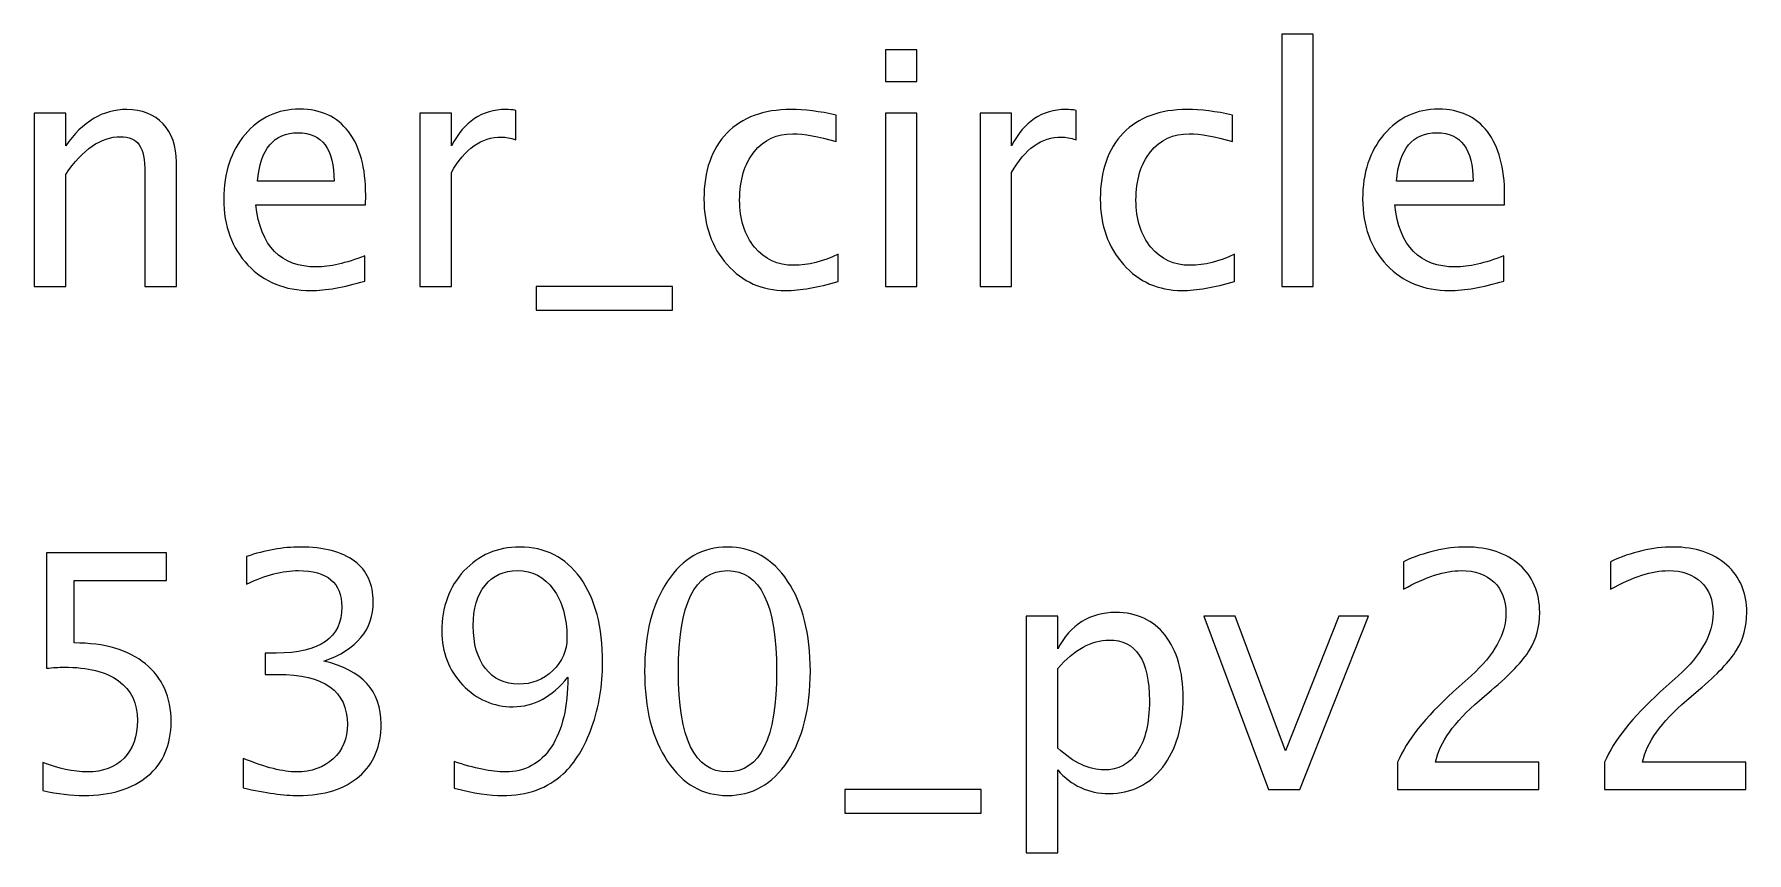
# Model space of a CAD drawing. Header units: centimetres. Extents: x -12.4 to 13.9, y -15.4 to 15.6.
# Drawn here: x 5.67 to 12.31, y 12.47 to 15.65 of the extents above; entities that cross this region are included whole.
import ezdxf

# ---------------------------------------------------------------- set-up
doc = ezdxf.new("R2010")
doc.units = ezdxf.units.CM
doc.header["$MEASUREMENT"] = 0
doc.layers.add('Layer 1', color=7, linetype='Continuous')

msp = doc.modelspace()

# ---------------------------------------------------------------- linework, layer by layer
at = {"layer": 'Layer 1'}
for points, knots in [([(10.50513, 14.67044), (10.50513, 14.67044), (10.50513, 15.64961), (10.50513, 15.64961), (10.50513, 15.64961), (10.50513, 15.64961), (10.62705, 15.64961), (10.62705, 15.64961), (10.62705, 15.64961), (10.62705, 15.64961), (10.62705, 14.67044), (10.62705, 14.67044), (10.62705, 14.67044), (10.62705, 14.67044), (10.50513, 14.67044), (10.50513, 14.67044)], [0, 0, 0, 0, 0.2, 0.2, 0.2, 0.2, 0.4, 0.4, 0.4, 0.4, 0.6, 0.6, 0.6, 0.6, 1, 1, 1, 1]), ([(8.96801, 15.46673), (8.96801, 15.46673), (8.96801, 15.58865), (8.96801, 15.58865), (8.96801, 15.58865), (8.96801, 15.58865), (9.08993, 15.58865), (9.08993, 15.58865), (9.08993, 15.58865), (9.08993, 15.58865), (9.08993, 15.46673), (9.08993, 15.46673), (9.08993, 15.46673), (9.08993, 15.46673), (8.96801, 15.46673), (8.96801, 15.46673)], [0, 0, 0, 0, 0.2, 0.2, 0.2, 0.2, 0.4, 0.4, 0.4, 0.4, 0.6, 0.6, 0.6, 0.6, 1, 1, 1, 1]), ([(5.66707, 14.67044), (5.66707, 14.67044), (5.66707, 15.34354), (5.66707, 15.34354), (5.66707, 15.34354), (5.66707, 15.34354), (5.78899, 15.34354), (5.78899, 15.34354), (5.78899, 15.34354), (5.78899, 15.34354), (5.78899, 15.21633), (5.78899, 15.21633), (5.78899, 15.21633), (5.85355, 15.31052), (5.93271, 15.35751), (6.02627, 15.35751), (6.02627, 15.35751), (6.08511, 15.35751), (6.13189, 15.3391), (6.16639, 15.30205), (6.16639, 15.30205), (6.20089, 15.26522), (6.21825, 15.21548), (6.21825, 15.15325), (6.21825, 15.15325), (6.21825, 15.15325), (6.21825, 14.67044), (6.21825, 14.67044), (6.21825, 14.67044), (6.21825, 14.67044), (6.09633, 14.67044), (6.09633, 14.67044), (6.09633, 14.67044), (6.09633, 14.67044), (6.09633, 15.11346), (6.09633, 15.11346), (6.09633, 15.11346), (6.09633, 15.16341), (6.08892, 15.19897), (6.07432, 15.22014), (6.07432, 15.22014), (6.0595, 15.24152), (6.03516, 15.2521), (6.00108, 15.2521), (6.00108, 15.2521), (5.92615, 15.2521), (5.85545, 15.20321), (5.78899, 15.10542), (5.78899, 15.10542), (5.78899, 15.10542), (5.78899, 14.67044), (5.78899, 14.67044), (5.78899, 14.67044), (5.78899, 14.67044), (5.66707, 14.67044), (5.66707, 14.67044)], [0, 0, 0, 0, 0.0666667, 0.0666667, 0.0666667, 0.0666667, 0.1333333, 0.1333333, 0.1333333, 0.1333333, 0.2, 0.2, 0.2, 0.2, 0.2666667, 0.2666667, 0.2666667, 0.2666667, 0.3333333, 0.3333333, 0.3333333, 0.3333333, 0.4, 0.4, 0.4, 0.4, 0.4666667, 0.4666667, 0.4666667, 0.4666667, 0.5333333, 0.5333333, 0.5333333, 0.5333333, 0.6, 0.6, 0.6, 0.6, 0.6666667, 0.6666667, 0.6666667, 0.6666667, 0.7333333, 0.7333333, 0.7333333, 0.7333333, 0.8, 0.8, 0.8, 0.8, 0.8666667, 0.8666667, 0.8666667, 0.8666667, 1, 1, 1, 1]), ([(6.94935, 14.69203), (6.86744, 14.66748), (6.79737, 14.6552), (6.73895, 14.6552), (6.73895, 14.6552), (6.63926, 14.6552), (6.55819, 14.68822), (6.49575, 14.75405), (6.49575, 14.75405), (6.43331, 14.81988), (6.40198, 14.90518), (6.40198, 15.01017), (6.40198, 15.01017), (6.40198, 15.11198), (6.4295, 15.19559), (6.48474, 15.26099), (6.48474, 15.26099), (6.53999, 15.32618), (6.61068, 15.35878), (6.69683, 15.35878), (6.69683, 15.35878), (6.77832, 15.35878), (6.8414, 15.32978), (6.88585, 15.27179), (6.88585, 15.27179), (6.9303, 15.21379), (6.95253, 15.13166), (6.95253, 15.02519), (6.95253, 15.02519), (6.95253, 15.02519), (6.95189, 14.98794), (6.95189, 14.98794), (6.95189, 14.98794), (6.95189, 14.98794), (6.52644, 14.98794), (6.52644, 14.98794), (6.52644, 14.98794), (6.54422, 14.82707), (6.62275, 14.74664), (6.76181, 14.74664), (6.76181, 14.74664), (6.81283, 14.74664), (6.87527, 14.76103), (6.94935, 14.78982), (6.94935, 14.78982), (6.94935, 14.78982), (6.94935, 14.69203), (6.94935, 14.69203)], [0, 0, 0, 0, 0.0769231, 0.0769231, 0.0769231, 0.0769231, 0.1538462, 0.1538462, 0.1538462, 0.1538462, 0.2307692, 0.2307692, 0.2307692, 0.2307692, 0.3076923, 0.3076923, 0.3076923, 0.3076923, 0.3846154, 0.3846154, 0.3846154, 0.3846154, 0.4615385, 0.4615385, 0.4615385, 0.4615385, 0.5384615, 0.5384615, 0.5384615, 0.5384615, 0.6153846, 0.6153846, 0.6153846, 0.6153846, 0.6923077, 0.6923077, 0.6923077, 0.6923077, 0.7692308, 0.7692308, 0.7692308, 0.7692308, 0.8461538, 0.8461538, 0.8461538, 0.8461538, 1, 1, 1, 1]), ([(7.16292, 14.67044), (7.16292, 14.67044), (7.16292, 15.34354), (7.16292, 15.34354), (7.16292, 15.34354), (7.16292, 15.34354), (7.28484, 15.34354), (7.28484, 15.34354), (7.28484, 15.34354), (7.28484, 15.34354), (7.28484, 15.21633), (7.28484, 15.21633), (7.28484, 15.21633), (7.33331, 15.31052), (7.40359, 15.35751), (7.49587, 15.35751), (7.49587, 15.35751), (7.50836, 15.35751), (7.52148, 15.35645), (7.53503, 15.35434), (7.53503, 15.35434), (7.53503, 15.35434), (7.53503, 15.24025), (7.53503, 15.24025), (7.53503, 15.24025), (7.51386, 15.24723), (7.49524, 15.25083), (7.47915, 15.25083), (7.47915, 15.25083), (7.40168, 15.25083), (7.33691, 15.20511), (7.28484, 15.11346), (7.28484, 15.11346), (7.28484, 15.11346), (7.28484, 14.67044), (7.28484, 14.67044), (7.28484, 14.67044), (7.28484, 14.67044), (7.16292, 14.67044), (7.16292, 14.67044)], [0, 0, 0, 0, 0.0909091, 0.0909091, 0.0909091, 0.0909091, 0.1818182, 0.1818182, 0.1818182, 0.1818182, 0.2727273, 0.2727273, 0.2727273, 0.2727273, 0.3636364, 0.3636364, 0.3636364, 0.3636364, 0.4545455, 0.4545455, 0.4545455, 0.4545455, 0.5454545, 0.5454545, 0.5454545, 0.5454545, 0.6363636, 0.6363636, 0.6363636, 0.6363636, 0.7272727, 0.7272727, 0.7272727, 0.7272727, 0.8181818, 0.8181818, 0.8181818, 0.8181818, 1, 1, 1, 1]), ([(8.78492, 14.69076), (8.70597, 14.66705), (8.63781, 14.6552), (8.58045, 14.6552), (8.58045, 14.6552), (8.48943, 14.6552), (8.41408, 14.68886), (8.35418, 14.75595), (8.35418, 14.75595), (8.29428, 14.82326), (8.26422, 14.90814), (8.26422, 15.01038), (8.26422, 15.01038), (8.26422, 15.1196), (8.29385, 15.2049), (8.35312, 15.26586), (8.35312, 15.26586), (8.41239, 15.32703), (8.49515, 15.35751), (8.60141, 15.35751), (8.60141, 15.35751), (8.65369, 15.35751), (8.71253, 15.35031), (8.7773, 15.33592), (8.7773, 15.33592), (8.7773, 15.33592), (8.7773, 15.23305), (8.7773, 15.23305), (8.7773, 15.23305), (8.70851, 15.25337), (8.65242, 15.26353), (8.60924, 15.26353), (8.60924, 15.26353), (8.54658, 15.26353), (8.49642, 15.24004), (8.45895, 15.19326), (8.45895, 15.19326), (8.42149, 15.14648), (8.40265, 15.08404), (8.40265, 15.00614), (8.40265, 15.00614), (8.40265, 14.93058), (8.42212, 14.86962), (8.46086, 14.82284), (8.46086, 14.82284), (8.49959, 14.77627), (8.55018, 14.75299), (8.61305, 14.75299), (8.61305, 14.75299), (8.66872, 14.75299), (8.72587, 14.76738), (8.78492, 14.79617), (8.78492, 14.79617), (8.78492, 14.79617), (8.78492, 14.69076), (8.78492, 14.69076)], [0, 0, 0, 0, 0.0666667, 0.0666667, 0.0666667, 0.0666667, 0.1333333, 0.1333333, 0.1333333, 0.1333333, 0.2, 0.2, 0.2, 0.2, 0.2666667, 0.2666667, 0.2666667, 0.2666667, 0.3333333, 0.3333333, 0.3333333, 0.3333333, 0.4, 0.4, 0.4, 0.4, 0.4666667, 0.4666667, 0.4666667, 0.4666667, 0.5333333, 0.5333333, 0.5333333, 0.5333333, 0.6, 0.6, 0.6, 0.6, 0.6666667, 0.6666667, 0.6666667, 0.6666667, 0.7333333, 0.7333333, 0.7333333, 0.7333333, 0.8, 0.8, 0.8, 0.8, 0.8666667, 0.8666667, 0.8666667, 0.8666667, 1, 1, 1, 1]), ([(8.96801, 14.67044), (8.96801, 14.67044), (8.96801, 15.34354), (8.96801, 15.34354), (8.96801, 15.34354), (8.96801, 15.34354), (9.08993, 15.34354), (9.08993, 15.34354), (9.08993, 15.34354), (9.08993, 15.34354), (9.08993, 14.67044), (9.08993, 14.67044), (9.08993, 14.67044), (9.08993, 14.67044), (8.96801, 14.67044), (8.96801, 14.67044)], [0, 0, 0, 0, 0.2, 0.2, 0.2, 0.2, 0.4, 0.4, 0.4, 0.4, 0.6, 0.6, 0.6, 0.6, 1, 1, 1, 1]), ([(9.33504, 14.67044), (9.33504, 14.67044), (9.33504, 15.34354), (9.33504, 15.34354), (9.33504, 15.34354), (9.33504, 15.34354), (9.45696, 15.34354), (9.45696, 15.34354), (9.45696, 15.34354), (9.45696, 15.34354), (9.45696, 15.21633), (9.45696, 15.21633), (9.45696, 15.21633), (9.50543, 15.31052), (9.57571, 15.35751), (9.66799, 15.35751), (9.66799, 15.35751), (9.68048, 15.35751), (9.6936, 15.35645), (9.70715, 15.35434), (9.70715, 15.35434), (9.70715, 15.35434), (9.70715, 15.24025), (9.70715, 15.24025), (9.70715, 15.24025), (9.68598, 15.24723), (9.66736, 15.25083), (9.65127, 15.25083), (9.65127, 15.25083), (9.5738, 15.25083), (9.50903, 15.20511), (9.45696, 15.11346), (9.45696, 15.11346), (9.45696, 15.11346), (9.45696, 14.67044), (9.45696, 14.67044), (9.45696, 14.67044), (9.45696, 14.67044), (9.33504, 14.67044), (9.33504, 14.67044)], [0, 0, 0, 0, 0.0909091, 0.0909091, 0.0909091, 0.0909091, 0.1818182, 0.1818182, 0.1818182, 0.1818182, 0.2727273, 0.2727273, 0.2727273, 0.2727273, 0.3636364, 0.3636364, 0.3636364, 0.3636364, 0.4545455, 0.4545455, 0.4545455, 0.4545455, 0.5454545, 0.5454545, 0.5454545, 0.5454545, 0.6363636, 0.6363636, 0.6363636, 0.6363636, 0.7272727, 0.7272727, 0.7272727, 0.7272727, 0.8181818, 0.8181818, 0.8181818, 0.8181818, 1, 1, 1, 1]), ([(10.32204, 14.69076), (10.24309, 14.66705), (10.17493, 14.6552), (10.11757, 14.6552), (10.11757, 14.6552), (10.02655, 14.6552), (9.9512, 14.68886), (9.8913, 14.75595), (9.8913, 14.75595), (9.8314, 14.82326), (9.80134, 14.90814), (9.80134, 15.01038), (9.80134, 15.01038), (9.80134, 15.1196), (9.83097, 15.2049), (9.89024, 15.26586), (9.89024, 15.26586), (9.94951, 15.32703), (10.03227, 15.35751), (10.13853, 15.35751), (10.13853, 15.35751), (10.19081, 15.35751), (10.24965, 15.35031), (10.31442, 15.33592), (10.31442, 15.33592), (10.31442, 15.33592), (10.31442, 15.23305), (10.31442, 15.23305), (10.31442, 15.23305), (10.24563, 15.25337), (10.18954, 15.26353), (10.14636, 15.26353), (10.14636, 15.26353), (10.0837, 15.26353), (10.03354, 15.24004), (9.99607, 15.19326), (9.99607, 15.19326), (9.95861, 15.14648), (9.93977, 15.08404), (9.93977, 15.00614), (9.93977, 15.00614), (9.93977, 14.93058), (9.95924, 14.86962), (9.99798, 14.82284), (9.99798, 14.82284), (10.03671, 14.77627), (10.0873, 14.75299), (10.15017, 14.75299), (10.15017, 14.75299), (10.20584, 14.75299), (10.26299, 14.76738), (10.32204, 14.79617), (10.32204, 14.79617), (10.32204, 14.79617), (10.32204, 14.69076), (10.32204, 14.69076)], [0, 0, 0, 0, 0.0666667, 0.0666667, 0.0666667, 0.0666667, 0.1333333, 0.1333333, 0.1333333, 0.1333333, 0.2, 0.2, 0.2, 0.2, 0.2666667, 0.2666667, 0.2666667, 0.2666667, 0.3333333, 0.3333333, 0.3333333, 0.3333333, 0.4, 0.4, 0.4, 0.4, 0.4666667, 0.4666667, 0.4666667, 0.4666667, 0.5333333, 0.5333333, 0.5333333, 0.5333333, 0.6, 0.6, 0.6, 0.6, 0.6666667, 0.6666667, 0.6666667, 0.6666667, 0.7333333, 0.7333333, 0.7333333, 0.7333333, 0.8, 0.8, 0.8, 0.8, 0.8666667, 0.8666667, 0.8666667, 0.8666667, 1, 1, 1, 1]), ([(11.36619, 14.69203), (11.28428, 14.66748), (11.21421, 14.6552), (11.15579, 14.6552), (11.15579, 14.6552), (11.0561, 14.6552), (10.97503, 14.68822), (10.91259, 14.75405), (10.91259, 14.75405), (10.85015, 14.81988), (10.81882, 14.90518), (10.81882, 15.01017), (10.81882, 15.01017), (10.81882, 15.11198), (10.84634, 15.19559), (10.90158, 15.26099), (10.90158, 15.26099), (10.95683, 15.32618), (11.02752, 15.35878), (11.11367, 15.35878), (11.11367, 15.35878), (11.19516, 15.35878), (11.25824, 15.32978), (11.30269, 15.27179), (11.30269, 15.27179), (11.34714, 15.21379), (11.36937, 15.13166), (11.36937, 15.02519), (11.36937, 15.02519), (11.36937, 15.02519), (11.36873, 14.98794), (11.36873, 14.98794), (11.36873, 14.98794), (11.36873, 14.98794), (10.94328, 14.98794), (10.94328, 14.98794), (10.94328, 14.98794), (10.96106, 14.82707), (11.03959, 14.74664), (11.17865, 14.74664), (11.17865, 14.74664), (11.22967, 14.74664), (11.29211, 14.76103), (11.36619, 14.78982), (11.36619, 14.78982), (11.36619, 14.78982), (11.36619, 14.69203), (11.36619, 14.69203)], [0, 0, 0, 0, 0.0769231, 0.0769231, 0.0769231, 0.0769231, 0.1538462, 0.1538462, 0.1538462, 0.1538462, 0.2307692, 0.2307692, 0.2307692, 0.2307692, 0.3076923, 0.3076923, 0.3076923, 0.3076923, 0.3846154, 0.3846154, 0.3846154, 0.3846154, 0.4615385, 0.4615385, 0.4615385, 0.4615385, 0.5384615, 0.5384615, 0.5384615, 0.5384615, 0.6153846, 0.6153846, 0.6153846, 0.6153846, 0.6923077, 0.6923077, 0.6923077, 0.6923077, 0.7692308, 0.7692308, 0.7692308, 0.7692308, 0.8461538, 0.8461538, 0.8461538, 0.8461538, 1, 1, 1, 1]), ([(6.53279, 15.07938), (6.53279, 15.07938), (6.82997, 15.07938), (6.82997, 15.07938), (6.82997, 15.07938), (6.82997, 15.20469), (6.78319, 15.26734), (6.68985, 15.26734), (6.68985, 15.26734), (6.59587, 15.26734), (6.54359, 15.20469), (6.53279, 15.07938)], [0, 0, 0, 0, 0.25, 0.25, 0.25, 0.25, 0.5, 0.5, 0.5, 0.5, 1, 1, 1, 1]), ([(10.94963, 15.07938), (10.94963, 15.07938), (11.24681, 15.07938), (11.24681, 15.07938), (11.24681, 15.07938), (11.24681, 15.20469), (11.20003, 15.26734), (11.10669, 15.26734), (11.10669, 15.26734), (11.01271, 15.26734), (10.96043, 15.20469), (10.94963, 15.07938)], [0, 0, 0, 0, 0.25, 0.25, 0.25, 0.25, 0.5, 0.5, 0.5, 0.5, 1, 1, 1, 1]), ([(7.61398, 14.579), (7.61398, 14.579), (7.61398, 14.67044), (7.61398, 14.67044), (7.61398, 14.67044), (7.61398, 14.67044), (8.1423, 14.67044), (8.1423, 14.67044), (8.1423, 14.67044), (8.1423, 14.67044), (8.1423, 14.579), (8.1423, 14.579), (8.1423, 14.579), (8.1423, 14.579), (7.61398, 14.579), (7.61398, 14.579)], [0, 0, 0, 0, 0.2, 0.2, 0.2, 0.2, 0.4, 0.4, 0.4, 0.4, 0.6, 0.6, 0.6, 0.6, 1, 1, 1, 1]), ([(5.69998, 12.71506), (5.69998, 12.71506), (5.69998, 12.82428), (5.69998, 12.82428), (5.69998, 12.82428), (5.76073, 12.79973), (5.8183, 12.78745), (5.87334, 12.78745), (5.87334, 12.78745), (5.93345, 12.78745), (5.98086, 12.80523), (6.01536, 12.84079), (6.01536, 12.84079), (6.04987, 12.87635), (6.06701, 12.92525), (6.06701, 12.98748), (6.06701, 12.98748), (6.06701, 13.05436), (6.04267, 13.10559), (5.99399, 13.14093), (5.99399, 13.14093), (5.9453, 13.17628), (5.87482, 13.19385), (5.78274, 13.19385), (5.78274, 13.19385), (5.76136, 13.19385), (5.73872, 13.19237), (5.71522, 13.18941), (5.71522, 13.18941), (5.71522, 13.18941), (5.71522, 13.63708), (5.71522, 13.63708), (5.71522, 13.63708), (5.71522, 13.63708), (6.18004, 13.63708), (6.18004, 13.63708), (6.18004, 13.63708), (6.18004, 13.63708), (6.18004, 13.5304), (6.18004, 13.5304), (6.18004, 13.5304), (6.18004, 13.5304), (5.8219, 13.5304), (5.8219, 13.5304), (5.8219, 13.5304), (5.8219, 13.5304), (5.8219, 13.28783), (5.8219, 13.28783), (5.8219, 13.28783), (5.94001, 13.28783), (6.03209, 13.26074), (6.09834, 13.20655), (6.09834, 13.20655), (6.16459, 13.15258), (6.19782, 13.07765), (6.19782, 12.98176), (6.19782, 12.98176), (6.19782, 12.89244), (6.16776, 12.82259), (6.10765, 12.772), (6.10765, 12.772), (6.04754, 12.72141), (5.96456, 12.69601), (5.85873, 12.69601), (5.85873, 12.69601), (5.81153, 12.69601), (5.75861, 12.70236), (5.69998, 12.71506)], [0, 0, 0, 0, 0.0555556, 0.0555556, 0.0555556, 0.0555556, 0.1111111, 0.1111111, 0.1111111, 0.1111111, 0.1666667, 0.1666667, 0.1666667, 0.1666667, 0.2222222, 0.2222222, 0.2222222, 0.2222222, 0.2777778, 0.2777778, 0.2777778, 0.2777778, 0.3333333, 0.3333333, 0.3333333, 0.3333333, 0.3888889, 0.3888889, 0.3888889, 0.3888889, 0.4444444, 0.4444444, 0.4444444, 0.4444444, 0.5, 0.5, 0.5, 0.5, 0.5555556, 0.5555556, 0.5555556, 0.5555556, 0.6111111, 0.6111111, 0.6111111, 0.6111111, 0.6666667, 0.6666667, 0.6666667, 0.6666667, 0.7222222, 0.7222222, 0.7222222, 0.7222222, 0.7777778, 0.7777778, 0.7777778, 0.7777778, 0.8333333, 0.8333333, 0.8333333, 0.8333333, 0.8888889, 0.8888889, 0.8888889, 0.8888889, 1, 1, 1, 1]), ([(6.47764, 12.72522), (6.47764, 12.72522), (6.47764, 12.83952), (6.47764, 12.83952), (6.47764, 12.83952), (6.56485, 12.80481), (6.63322, 12.78745), (6.68338, 12.78745), (6.68338, 12.78745), (6.74244, 12.78745), (6.79006, 12.80438), (6.82668, 12.83846), (6.82668, 12.83846), (6.8633, 12.87254), (6.8815, 12.91699), (6.8815, 12.9716), (6.8815, 12.9716), (6.8815, 13.10114), (6.79133, 13.16591), (6.61099, 13.16591), (6.61099, 13.16591), (6.61099, 13.16591), (6.56273, 13.16591), (6.56273, 13.16591), (6.56273, 13.16591), (6.56273, 13.16591), (6.56273, 13.24783), (6.56273, 13.24783), (6.56273, 13.24783), (6.56273, 13.24783), (6.60549, 13.24846), (6.60549, 13.24846), (6.60549, 13.24846), (6.77503, 13.24846), (6.85991, 13.30815), (6.85991, 13.42774), (6.85991, 13.42774), (6.85991, 13.52151), (6.80361, 13.5685), (6.69121, 13.5685), (6.69121, 13.5685), (6.63089, 13.5685), (6.564, 13.55114), (6.49034, 13.51643), (6.49034, 13.51643), (6.49034, 13.51643), (6.49034, 13.62311), (6.49034, 13.62311), (6.49034, 13.62311), (6.56252, 13.64766), (6.63216, 13.65994), (6.69904, 13.65994), (6.69904, 13.65994), (6.79006, 13.65994), (6.86012, 13.64174), (6.90881, 13.60533), (6.90881, 13.60533), (6.95749, 13.56914), (6.98183, 13.51643), (6.98183, 13.44743), (6.98183, 13.44743), (6.98183, 13.33969), (6.91812, 13.26285), (6.79048, 13.21713), (6.79048, 13.21713), (6.93844, 13.18263), (7.01231, 13.10156), (7.01231, 12.97351), (7.01231, 12.97351), (7.01231, 12.88715), (6.98374, 12.8192), (6.9268, 12.76988), (6.9268, 12.76988), (6.86986, 12.72056), (6.79154, 12.69601), (6.69206, 12.69601), (6.69206, 12.69601), (6.63533, 12.69601), (6.564, 12.70575), (6.47764, 12.72522)], [0, 0, 0, 0, 0.047619, 0.047619, 0.047619, 0.047619, 0.0952381, 0.0952381, 0.0952381, 0.0952381, 0.1428571, 0.1428571, 0.1428571, 0.1428571, 0.1904762, 0.1904762, 0.1904762, 0.1904762, 0.2380952, 0.2380952, 0.2380952, 0.2380952, 0.2857143, 0.2857143, 0.2857143, 0.2857143, 0.3333333, 0.3333333, 0.3333333, 0.3333333, 0.3809524, 0.3809524, 0.3809524, 0.3809524, 0.4285714, 0.4285714, 0.4285714, 0.4285714, 0.4761905, 0.4761905, 0.4761905, 0.4761905, 0.5238095, 0.5238095, 0.5238095, 0.5238095, 0.5714286, 0.5714286, 0.5714286, 0.5714286, 0.6190476, 0.6190476, 0.6190476, 0.6190476, 0.6666667, 0.6666667, 0.6666667, 0.6666667, 0.7142857, 0.7142857, 0.7142857, 0.7142857, 0.7619048, 0.7619048, 0.7619048, 0.7619048, 0.8095238, 0.8095238, 0.8095238, 0.8095238, 0.8571429, 0.8571429, 0.8571429, 0.8571429, 0.9047619, 0.9047619, 0.9047619, 0.9047619, 1, 1, 1, 1]), ([(7.29594, 12.72395), (7.29594, 12.72395), (7.29594, 12.82809), (7.29594, 12.82809), (7.29594, 12.82809), (7.37362, 12.801), (7.43966, 12.78745), (7.49427, 12.78745), (7.49427, 12.78745), (7.57026, 12.78745), (7.62974, 12.81984), (7.6725, 12.88461), (7.6725, 12.88461), (7.71525, 12.94938), (7.73663, 13.03955), (7.73663, 13.1549), (7.73663, 13.1549), (7.67461, 13.07849), (7.60413, 13.04018), (7.52496, 13.04018), (7.52496, 13.04018), (7.44771, 13.04018), (7.38209, 13.06854), (7.32833, 13.12548), (7.32833, 13.12548), (7.27456, 13.18242), (7.24768, 13.25164), (7.24768, 13.33355), (7.24768, 13.33355), (7.24768, 13.42753), (7.27626, 13.50542), (7.33362, 13.56723), (7.33362, 13.56723), (7.39077, 13.62904), (7.46273, 13.65994), (7.54952, 13.65994), (7.54952, 13.65994), (7.64921, 13.65994), (7.72774, 13.61994), (7.7851, 13.53993), (7.7851, 13.53993), (7.84246, 13.45992), (7.87125, 13.35048), (7.87125, 13.21142), (7.87125, 13.21142), (7.87125, 13.12294), (7.85749, 13.03976), (7.82976, 12.96186), (7.82976, 12.96186), (7.80204, 12.88376), (7.76499, 12.82322), (7.71822, 12.77983), (7.71822, 12.77983), (7.65853, 12.72395), (7.57979, 12.69601), (7.48242, 12.69601), (7.48242, 12.69601), (7.43437, 12.69601), (7.37235, 12.70532), (7.29594, 12.72395)], [0, 0, 0, 0, 0.0625, 0.0625, 0.0625, 0.0625, 0.125, 0.125, 0.125, 0.125, 0.1875, 0.1875, 0.1875, 0.1875, 0.25, 0.25, 0.25, 0.25, 0.3125, 0.3125, 0.3125, 0.3125, 0.375, 0.375, 0.375, 0.375, 0.4375, 0.4375, 0.4375, 0.4375, 0.5, 0.5, 0.5, 0.5, 0.5625, 0.5625, 0.5625, 0.5625, 0.625, 0.625, 0.625, 0.625, 0.6875, 0.6875, 0.6875, 0.6875, 0.75, 0.75, 0.75, 0.75, 0.8125, 0.8125, 0.8125, 0.8125, 0.875, 0.875, 0.875, 0.875, 1, 1, 1, 1]), ([(8.35554, 12.69601), (8.25923, 12.69601), (8.18155, 12.74025), (8.12271, 12.82851), (8.12271, 12.82851), (8.06365, 12.91678), (8.03423, 13.0332), (8.03423, 13.17798), (8.03423, 13.17798), (8.03423, 13.32276), (8.06365, 13.43917), (8.12271, 13.52744), (8.12271, 13.52744), (8.18155, 13.6157), (8.25923, 13.65994), (8.35554, 13.65994), (8.35554, 13.65994), (8.45227, 13.65994), (8.52995, 13.61591), (8.5888, 13.52786), (8.5888, 13.52786), (8.64743, 13.43981), (8.67685, 13.32318), (8.67685, 13.17798), (8.67685, 13.17798), (8.67685, 13.0332), (8.64743, 12.91678), (8.5888, 12.82851), (8.5888, 12.82851), (8.52995, 12.74025), (8.45227, 12.69601), (8.35554, 12.69601)], [0, 0, 0, 0, 0.1111111, 0.1111111, 0.1111111, 0.1111111, 0.2222222, 0.2222222, 0.2222222, 0.2222222, 0.3333333, 0.3333333, 0.3333333, 0.3333333, 0.4444444, 0.4444444, 0.4444444, 0.4444444, 0.5555556, 0.5555556, 0.5555556, 0.5555556, 0.6666667, 0.6666667, 0.6666667, 0.6666667, 0.7777778, 0.7777778, 0.7777778, 0.7777778, 1, 1, 1, 1]), ([(10.95417, 12.71887), (10.95417, 12.71887), (10.95417, 12.82555), (10.95417, 12.82555), (10.95417, 12.82555), (10.98973, 12.90874), (11.06149, 12.99954), (11.16965, 13.09754), (11.16965, 13.09754), (11.16965, 13.09754), (11.2395, 13.1602), (11.2395, 13.1602), (11.2395, 13.1602), (11.32946, 13.2419), (11.37454, 13.32276), (11.37454, 13.40319), (11.37454, 13.40319), (11.37454, 13.45462), (11.35909, 13.49484), (11.3284, 13.52426), (11.3284, 13.52426), (11.29771, 13.55368), (11.25516, 13.5685), (11.20119, 13.5685), (11.20119, 13.5685), (11.13811, 13.5685), (11.06339, 13.54437), (10.97703, 13.49611), (10.97703, 13.49611), (10.97703, 13.49611), (10.97703, 13.60279), (10.97703, 13.60279), (10.97703, 13.60279), (11.05852, 13.64089), (11.13959, 13.65994), (11.22045, 13.65994), (11.22045, 13.65994), (11.30638, 13.65994), (11.37539, 13.63687), (11.42746, 13.59051), (11.42746, 13.59051), (11.47932, 13.54416), (11.50535, 13.48278), (11.50535, 13.40615), (11.50535, 13.40615), (11.50535, 13.35112), (11.49223, 13.30222), (11.46598, 13.25968), (11.46598, 13.25968), (11.43952, 13.21692), (11.39063, 13.16528), (11.31887, 13.10432), (11.31887, 13.10432), (11.31887, 13.10432), (11.27167, 13.0641), (11.27167, 13.0641), (11.27167, 13.0641), (11.17346, 12.98091), (11.11673, 12.90133), (11.10149, 12.82555), (11.10149, 12.82555), (11.10149, 12.82555), (11.50154, 12.82555), (11.50154, 12.82555), (11.50154, 12.82555), (11.50154, 12.82555), (11.50154, 12.71887), (11.50154, 12.71887), (11.50154, 12.71887), (11.50154, 12.71887), (10.95417, 12.71887), (10.95417, 12.71887)], [0, 0, 0, 0, 0.0526316, 0.0526316, 0.0526316, 0.0526316, 0.1052632, 0.1052632, 0.1052632, 0.1052632, 0.1578947, 0.1578947, 0.1578947, 0.1578947, 0.2105263, 0.2105263, 0.2105263, 0.2105263, 0.2631579, 0.2631579, 0.2631579, 0.2631579, 0.3157895, 0.3157895, 0.3157895, 0.3157895, 0.3684211, 0.3684211, 0.3684211, 0.3684211, 0.4210526, 0.4210526, 0.4210526, 0.4210526, 0.4736842, 0.4736842, 0.4736842, 0.4736842, 0.5263158, 0.5263158, 0.5263158, 0.5263158, 0.5789474, 0.5789474, 0.5789474, 0.5789474, 0.6315789, 0.6315789, 0.6315789, 0.6315789, 0.6842105, 0.6842105, 0.6842105, 0.6842105, 0.7368421, 0.7368421, 0.7368421, 0.7368421, 0.7894737, 0.7894737, 0.7894737, 0.7894737, 0.8421053, 0.8421053, 0.8421053, 0.8421053, 0.8947368, 0.8947368, 0.8947368, 0.8947368, 1, 1, 1, 1]), ([(11.75723, 12.71887), (11.75723, 12.71887), (11.75723, 12.82555), (11.75723, 12.82555), (11.75723, 12.82555), (11.79279, 12.90874), (11.86455, 12.99954), (11.97271, 13.09754), (11.97271, 13.09754), (11.97271, 13.09754), (12.04256, 13.1602), (12.04256, 13.1602), (12.04256, 13.1602), (12.13252, 13.2419), (12.1776, 13.32276), (12.1776, 13.40319), (12.1776, 13.40319), (12.1776, 13.45462), (12.16215, 13.49484), (12.13146, 13.52426), (12.13146, 13.52426), (12.10077, 13.55368), (12.05822, 13.5685), (12.00425, 13.5685), (12.00425, 13.5685), (11.94117, 13.5685), (11.86645, 13.54437), (11.78009, 13.49611), (11.78009, 13.49611), (11.78009, 13.49611), (11.78009, 13.60279), (11.78009, 13.60279), (11.78009, 13.60279), (11.86158, 13.64089), (11.94265, 13.65994), (12.02351, 13.65994), (12.02351, 13.65994), (12.10944, 13.65994), (12.17845, 13.63687), (12.23052, 13.59051), (12.23052, 13.59051), (12.28238, 13.54416), (12.30841, 13.48278), (12.30841, 13.40615), (12.30841, 13.40615), (12.30841, 13.35112), (12.29529, 13.30222), (12.26904, 13.25968), (12.26904, 13.25968), (12.24258, 13.21692), (12.19369, 13.16528), (12.12193, 13.10432), (12.12193, 13.10432), (12.12193, 13.10432), (12.07473, 13.0641), (12.07473, 13.0641), (12.07473, 13.0641), (11.97652, 12.98091), (11.91979, 12.90133), (11.90455, 12.82555), (11.90455, 12.82555), (11.90455, 12.82555), (12.3046, 12.82555), (12.3046, 12.82555), (12.3046, 12.82555), (12.3046, 12.82555), (12.3046, 12.71887), (12.3046, 12.71887), (12.3046, 12.71887), (12.3046, 12.71887), (11.75723, 12.71887), (11.75723, 12.71887)], [0, 0, 0, 0, 0.0526316, 0.0526316, 0.0526316, 0.0526316, 0.1052632, 0.1052632, 0.1052632, 0.1052632, 0.1578947, 0.1578947, 0.1578947, 0.1578947, 0.2105263, 0.2105263, 0.2105263, 0.2105263, 0.2631579, 0.2631579, 0.2631579, 0.2631579, 0.3157895, 0.3157895, 0.3157895, 0.3157895, 0.3684211, 0.3684211, 0.3684211, 0.3684211, 0.4210526, 0.4210526, 0.4210526, 0.4210526, 0.4736842, 0.4736842, 0.4736842, 0.4736842, 0.5263158, 0.5263158, 0.5263158, 0.5263158, 0.5789474, 0.5789474, 0.5789474, 0.5789474, 0.6315789, 0.6315789, 0.6315789, 0.6315789, 0.6842105, 0.6842105, 0.6842105, 0.6842105, 0.7368421, 0.7368421, 0.7368421, 0.7368421, 0.7894737, 0.7894737, 0.7894737, 0.7894737, 0.8421053, 0.8421053, 0.8421053, 0.8421053, 0.8947368, 0.8947368, 0.8947368, 0.8947368, 1, 1, 1, 1]), ([(7.3696, 13.35429), (7.3696, 13.28444), (7.38548, 13.2292), (7.41723, 13.18856), (7.41723, 13.18856), (7.44898, 13.14813), (7.49173, 13.12781), (7.54571, 13.12781), (7.54571, 13.12781), (7.59757, 13.12781), (7.6418, 13.14538), (7.67821, 13.18052), (7.67821, 13.18052), (7.71462, 13.21565), (7.73282, 13.2582), (7.73282, 13.30773), (7.73282, 13.30773), (7.73282, 13.38604), (7.71525, 13.44912), (7.6799, 13.49675), (7.6799, 13.49675), (7.64477, 13.54458), (7.59862, 13.5685), (7.54126, 13.5685), (7.54126, 13.5685), (7.48771, 13.5685), (7.4458, 13.54945), (7.41532, 13.51135), (7.41532, 13.51135), (7.38484, 13.47325), (7.3696, 13.42097), (7.3696, 13.35429)], [0, 0, 0, 0, 0.1111111, 0.1111111, 0.1111111, 0.1111111, 0.2222222, 0.2222222, 0.2222222, 0.2222222, 0.3333333, 0.3333333, 0.3333333, 0.3333333, 0.4444444, 0.4444444, 0.4444444, 0.4444444, 0.5555556, 0.5555556, 0.5555556, 0.5555556, 0.6666667, 0.6666667, 0.6666667, 0.6666667, 0.7777778, 0.7777778, 0.7777778, 0.7777778, 1, 1, 1, 1]), ([(8.35533, 12.78745), (8.48254, 12.78745), (8.54604, 12.91763), (8.54604, 13.17798), (8.54604, 13.17798), (8.54604, 13.43833), (8.48254, 13.5685), (8.35533, 13.5685), (8.35533, 13.5685), (8.22854, 13.5685), (8.16504, 13.43833), (8.16504, 13.17798), (8.16504, 13.17798), (8.16504, 12.91763), (8.22854, 12.78745), (8.35533, 12.78745)], [0, 0, 0, 0, 0.2, 0.2, 0.2, 0.2, 0.4, 0.4, 0.4, 0.4, 0.6, 0.6, 0.6, 0.6, 1, 1, 1, 1]), ([(9.5142, 12.47376), (9.5142, 12.47376), (9.5142, 13.39197), (9.5142, 13.39197), (9.5142, 13.39197), (9.5142, 13.39197), (9.63612, 13.39197), (9.63612, 13.39197), (9.63612, 13.39197), (9.63612, 13.39197), (9.63612, 13.26476), (9.63612, 13.26476), (9.63612, 13.26476), (9.68607, 13.35895), (9.76122, 13.40594), (9.86133, 13.40594), (9.86133, 13.40594), (9.9424, 13.40594), (10.00611, 13.37652), (10.05268, 13.31746), (10.05268, 13.31746), (10.09925, 13.25841), (10.12253, 13.17776), (10.12253, 13.07553), (10.12253, 13.07553), (10.12253, 12.96419), (10.09607, 12.87423), (10.04337, 12.80608), (10.04337, 12.80608), (9.99066, 12.73771), (9.92124, 12.70363), (9.8353, 12.70363), (9.8353, 12.70363), (9.7555, 12.70363), (9.68904, 12.73411), (9.63612, 12.79528), (9.63612, 12.79528), (9.63612, 12.79528), (9.63612, 12.47376), (9.63612, 12.47376), (9.63612, 12.47376), (9.63612, 12.47376), (9.5142, 12.47376), (9.5142, 12.47376)], [0, 0, 0, 0, 0.0833333, 0.0833333, 0.0833333, 0.0833333, 0.1666667, 0.1666667, 0.1666667, 0.1666667, 0.25, 0.25, 0.25, 0.25, 0.3333333, 0.3333333, 0.3333333, 0.3333333, 0.4166667, 0.4166667, 0.4166667, 0.4166667, 0.5, 0.5, 0.5, 0.5, 0.5833333, 0.5833333, 0.5833333, 0.5833333, 0.6666667, 0.6666667, 0.6666667, 0.6666667, 0.75, 0.75, 0.75, 0.75, 0.8333333, 0.8333333, 0.8333333, 0.8333333, 1, 1, 1, 1]), ([(10.45357, 12.71887), (10.45357, 12.71887), (10.20296, 13.39197), (10.20296, 13.39197), (10.20296, 13.39197), (10.20296, 13.39197), (10.32488, 13.39197), (10.32488, 13.39197), (10.32488, 13.39197), (10.32488, 13.39197), (10.52025, 12.86894), (10.52025, 12.86894), (10.52025, 12.86894), (10.52025, 12.86894), (10.72705, 13.39197), (10.72705, 13.39197), (10.72705, 13.39197), (10.72705, 13.39197), (10.84177, 13.39197), (10.84177, 13.39197), (10.84177, 13.39197), (10.84177, 13.39197), (10.57571, 12.71887), (10.57571, 12.71887), (10.57571, 12.71887), (10.57571, 12.71887), (10.45357, 12.71887), (10.45357, 12.71887)], [0, 0, 0, 0, 0.125, 0.125, 0.125, 0.125, 0.25, 0.25, 0.25, 0.25, 0.375, 0.375, 0.375, 0.375, 0.5, 0.5, 0.5, 0.5, 0.625, 0.625, 0.625, 0.625, 0.75, 0.75, 0.75, 0.75, 1, 1, 1, 1]), ([(9.63612, 12.87931), (9.69899, 12.82322), (9.75889, 12.79507), (9.81583, 12.79507), (9.81583, 12.79507), (9.87192, 12.79507), (9.91531, 12.81857), (9.94579, 12.86534), (9.94579, 12.86534), (9.97648, 12.91212), (9.99172, 12.97795), (9.99172, 13.06304), (9.99172, 13.06304), (9.99172, 13.22052), (9.93965, 13.29926), (9.83551, 13.29926), (9.83551, 13.29926), (9.76735, 13.29926), (9.70089, 13.26243), (9.63612, 13.18856), (9.63612, 13.18856), (9.63612, 13.18856), (9.63612, 12.87931), (9.63612, 12.87931)], [0, 0, 0, 0, 0.1428571, 0.1428571, 0.1428571, 0.1428571, 0.2857143, 0.2857143, 0.2857143, 0.2857143, 0.4285714, 0.4285714, 0.4285714, 0.4285714, 0.5714286, 0.5714286, 0.5714286, 0.5714286, 0.7142857, 0.7142857, 0.7142857, 0.7142857, 1, 1, 1, 1]), ([(8.81062, 12.62743), (8.81062, 12.62743), (8.81062, 12.71887), (8.81062, 12.71887), (8.81062, 12.71887), (8.81062, 12.71887), (9.33894, 12.71887), (9.33894, 12.71887), (9.33894, 12.71887), (9.33894, 12.71887), (9.33894, 12.62743), (9.33894, 12.62743), (9.33894, 12.62743), (9.33894, 12.62743), (8.81062, 12.62743), (8.81062, 12.62743)], [0, 0, 0, 0, 0.2, 0.2, 0.2, 0.2, 0.4, 0.4, 0.4, 0.4, 0.6, 0.6, 0.6, 0.6, 1, 1, 1, 1])]:
    msp.add_open_spline(points, degree=3, knots=knots, dxfattribs=at)

doc.saveas('drawing.dxf')
